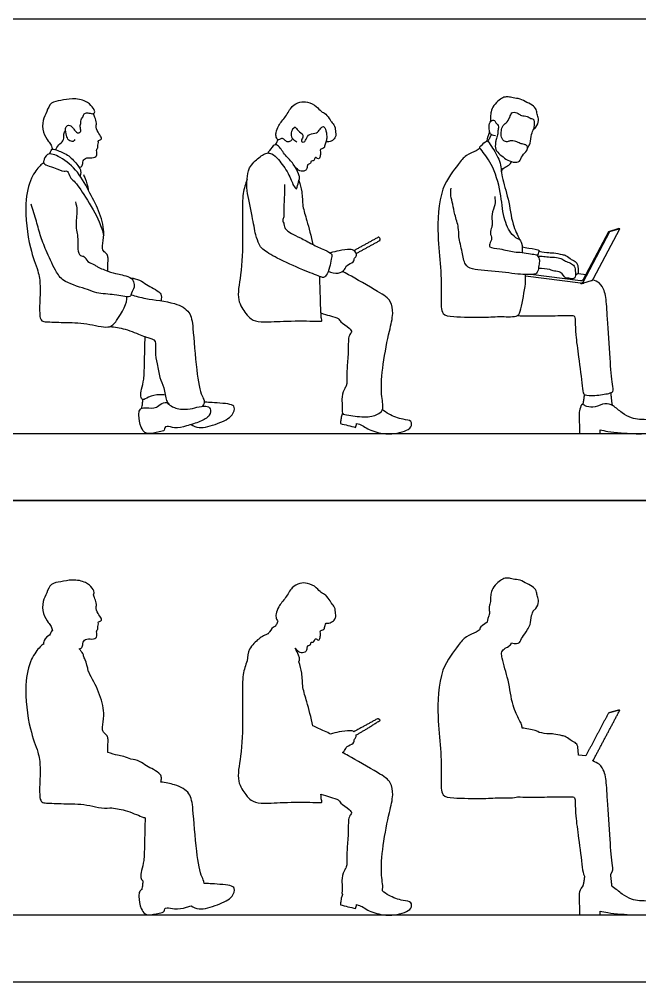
# Model space of a CAD drawing. Header units: millimetres. Extents: x 11.2 to 50.9, y -0.3 to 14.1.
# Drawn here: x 34.445 to 36.803, y 0.177 to 3.835 of the extents above; entities that cross this region are included whole.
import ezdxf

# ---------------------------------------------------------------- set-up
doc = ezdxf.new("R2010")
doc.units = ezdxf.units.MM
for name, color, linetype, true_color in [('AG-DIAGRAM', 7, 'Continuous', 0xfecc66), ('AG-OUTLINE', 7, 'Continuous', 0x8000ff), ('AG-PEOPLE', 7, 'Continuous', 0x66ccff), ('X-VPRT', 6, 'Continuous', 0xff00ff)]:
    doc.layers.add(name, color=color, linetype=linetype, true_color=true_color)

msp = doc.modelspace()

# ---------------------------------------------------------------- linework, layer by layer
at = {"layer": 'AG-DIAGRAM'}
for p, q in [((29.6864, 2.2599), (38.5256, 2.2599)), ((29.6864, 0.4311), (38.5256, 0.4311))]:
    msp.add_line(p, q, dxfattribs=at)
at = {"layer": 'AG-OUTLINE'}
msp.add_lwpolyline([(36.5982, 1.0352), (36.5708, 1.0386)], dxfattribs=at)
for points, degree, knots in [([(34.7268, 1.6475), (34.7323, 1.6592), (34.7215, 1.6747), (34.6989, 1.6979), (34.646, 1.7068), (34.604, 1.6966), (34.5633, 1.6921), (34.5496, 1.6538), (34.5325, 1.6227), (34.5329, 1.5757), (34.5543, 1.5422), (34.5669, 1.5292), (34.5687, 1.5155), (34.5719, 1.5122)], 3, [3.824865, 3.824865, 3.824865, 3.824865, 4.096268, 4.435605, 4.858958, 5.256609, 5.614997, 5.9719, 6.328026, 6.726914, 7.094932, 7.347563, 7.587496, 7.587496, 7.587496, 7.587496]), ([(35.6109, 1.5403), (35.6176, 1.5395), (35.6317, 1.5409), (35.6457, 1.5542), (35.6492, 1.5661), (35.6469, 1.5769), (35.6462, 1.6005), (35.6313, 1.6153), (35.6266, 1.6239), (35.611, 1.6485), (35.5909, 1.6539), (35.5756, 1.6767), (35.5415, 1.6936), (35.5112, 1.6929), (35.4789, 1.6768), (35.4592, 1.6354), (35.4295, 1.6047), (35.4204, 1.5754), (35.4201, 1.5593), (35.4257, 1.5493), (35.4282, 1.5477)], 3, [-5.861198, -5.861198, -5.861198, -5.861198, -5.60695, -5.365167, -5.174958, -4.989339, -4.717207, -4.46789, -4.28604, -3.99156, -3.738524, -3.450375, -3.10772, -2.801226, -2.474873, -2.095001, -1.723335, -1.418438, -1.182958, -1.017423, -1.017423, -1.017423, -1.017423]), ([(36.4007, 1.5909), (36.4022, 1.5872), (36.4106, 1.5976), (36.4229, 1.6213), (36.4134, 1.6412), (36.4121, 1.6584), (36.4013, 1.6779), (36.3738, 1.6892), (36.3497, 1.7047), (36.3223, 1.7061), (36.304, 1.7123), (36.2866, 1.7104), (36.2685, 1.699), (36.2476, 1.6791), (36.2374, 1.6548), (36.2366, 1.6377), (36.2356, 1.6231), (36.2354, 1.6166)], 3, [9.301164, 9.301164, 9.301164, 9.301164, 9.481754, 9.785585, 10.045164, 10.281916, 10.54206, 10.85244, 11.161691, 11.458324, 11.708897, 11.940868, 12.203797, 12.513687, 12.80283, 13.056461, 13.260319, 13.260319, 13.260319, 13.260319]), ([(34.6732, 1.4428), (34.6775, 1.444), (34.688, 1.4477), (34.6853, 1.4688), (34.7007, 1.4827), (34.728, 1.4765), (34.744, 1.4895), (34.7359, 1.5117), (34.7456, 1.5164), (34.7428, 1.5281), (34.7472, 1.5369), (34.7435, 1.5466), (34.7563, 1.5468), (34.7588, 1.556), (34.747, 1.571), (34.7349, 1.595), (34.7404, 1.6108), (34.7328, 1.6331), (34.7291, 1.6427), (34.7268, 1.6475)], 3, [0, 0, 0, 0, 0.205857, 0.449152, 0.686568, 0.979095, 1.209654, 1.462579, 1.621183, 1.804175, 1.984494, 2.138768, 2.313039, 2.46171, 2.707843, 2.99926, 3.22585, 3.494405, 3.721697, 3.721697, 3.721697, 3.721697]), ([(36.2354, 1.6166), (36.232, 1.6117), (36.2302, 1.5986), (36.2316, 1.5854), (36.2328, 1.5805)], 3, [-0.9000786, -0.9000786, -0.9000786, -0.9000786, -0.6660516, -0.4983183, -0.4983183, -0.4983183, -0.4983183]), ([(36.2328, 1.5805), (36.232, 1.575), (36.2298, 1.5643), (36.2257, 1.5565), (36.2236, 1.5435)], 3, [-0.6053987, -0.6053987, -0.6053987, -0.6053987, -0.2790268, 0, 0, 0, 0]), ([(36.377, 1.5156), (36.3809, 1.5215), (36.3889, 1.5334), (36.3898, 1.5693), (36.3977, 1.5822), (36.4007, 1.5909)], 3, [0, 0, 0, 0, 0.2610993, 0.5938688, 0.8632882, 0.8632882, 0.8632882, 0.8632882]), ([(35.4282, 1.5477), (35.4273, 1.5454), (35.4243, 1.538), (35.4214, 1.5327), (35.419, 1.5287)], 3, [-0.3039017, -0.3039017, -0.3039017, -0.3039017, -0.2104139, 0, 0, 0, 0]), ([(35.4937, 1.4443), (35.4989, 1.4391), (35.5107, 1.425), (35.5321, 1.4293), (35.5393, 1.4376), (35.5398, 1.4466), (35.5402, 1.453), (35.5451, 1.4558), (35.552, 1.4563), (35.5523, 1.462), (35.5552, 1.4688), (35.5633, 1.4658), (35.5667, 1.4733), (35.5705, 1.483), (35.576, 1.4781), (35.5819, 1.4745), (35.5883, 1.4777), (35.5898, 1.4929), (35.5901, 1.5015), (35.5881, 1.5117), (35.595, 1.5133), (35.6043, 1.5157), (35.6054, 1.5241), (35.6088, 1.5336), (35.6109, 1.5403)], 3, [-6.791134, -6.791134, -6.791134, -6.791134, -6.560241, -6.314401, -6.131199, -5.963755, -5.825206, -5.696931, -5.558266, -5.430751, -5.289264, -5.146816, -4.990538, -4.825311, -4.694836, -4.546883, -4.413767, -4.198273, -4.019022, -3.854134, -3.717055, -3.548631, -3.392369, -3.166959, -3.166959, -3.166959, -3.166959]), ([(36.2236, 1.5435), (36.2107, 1.535), (36.1951, 1.5232), (36.1949, 1.5176), (36.1962, 1.5154)], 3, [-3.0756069, -3.0756069, -3.0756069, -3.0756069, -2.6587784, -2.5209268, -2.5209268, -2.5209268, -2.5209268]), ([(34.5719, 1.5122), (34.5695, 1.5116), (34.5668, 1.5074), (34.563, 1.5008), (34.5602, 1.4938)], 3, [-0.3606897, -0.3606897, -0.3606897, -0.3606897, -0.2070631, -0.0356614, -0.0356614, -0.0356614, -0.0356614]), ([(35.419, 1.5287), (35.4077, 1.5247), (35.3983, 1.5077), (35.3906, 1.5004), (35.3915, 1.4987)], 3, [-0.5425093, -0.5425093, -0.5425093, -0.5425093, -0.2058307, 0, 0, 0, 0]), ([(36.1962, 1.5154), (36.1913, 1.5121), (36.1816, 1.5048), (36.1399, 1.4898), (36.1125, 1.4518), (36.0382, 1.363), (36.0331, 1.1831), (36.0479, 1.0672), (36.0495, 0.9538), (36.0466, 0.8803), (36.0994, 0.8746), (36.2116, 0.8721), (36.2736, 0.8776), (36.3265, 0.8739), (36.3386, 0.8799)], 3, [0, 0, 0, 0, 0.240973, 0.603556, 0.988518, 1.585513, 2.341629, 2.970866, 3.581226, 4.024027, 4.392794, 4.997368, 5.475212, 5.912063, 5.912063, 5.912063, 5.912063]), ([(36.3164, 1.4644), (36.3316, 1.4614), (36.3499, 1.4624), (36.3543, 1.4885), (36.3703, 1.5017), (36.377, 1.5156)], 3, [3.697616, 3.697616, 3.697616, 3.697616, 4.057554, 4.417807, 4.79232, 4.79232, 4.79232, 4.79232]), ([(34.5602, 1.4938), (34.5439, 1.4864), (34.5373, 1.4664), (34.537, 1.464), (34.5378, 1.4613), (34.5381, 1.4605)], 3, [-0.5445256, -0.5445256, -0.5445256, -0.5445256, -0.2115688, -0.0094909, 0.0604764, 0.0604764, 0.0604764, 0.0604764]), ([(35.3915, 1.4987), (35.3853, 1.497), (35.3725, 1.4921), (35.3543, 1.48), (35.3147, 1.4426), (35.3121, 1.4127), (35.3109, 1.3965)], 3, [-9.781769, -9.781769, -9.781769, -9.781769, -9.529417, -9.25824, -8.843189, -8.467824, -8.467824, -8.467824, -8.467824]), ([(36.2776, 1.4259), (36.2798, 1.4316), (36.2858, 1.4435), (36.3067, 1.45), (36.3134, 1.4597), (36.3164, 1.4644)], 3, [0, 0, 0, 0, 0.2440089, 0.5017426, 0.7351311, 0.7351311, 0.7351311, 0.7351311]), ([(34.5381, 1.4605), (34.5332, 1.4573), (34.5202, 1.4477), (34.4853, 1.4001), (34.462, 1.3055), (34.481, 1.1373), (34.518, 1.0514), (34.528, 0.9815), (34.5178, 0.8853), (34.5305, 0.8564), (34.5497, 0.8564), (34.6096, 0.8527), (34.6978, 0.854), (34.7623, 0.8337), (34.7894, 0.8382)], 3, [0.049718, 0.049718, 0.049718, 0.049718, 0.273858, 0.724775, 1.315232, 2.056552, 2.620289, 3.081792, 3.932734, 4.20524, 4.55785, 5.154392, 5.716254, 6.241776, 6.241776, 6.241776, 6.241776]), ([(34.6886, 1.4156), (34.6889, 1.4158), (34.6907, 1.4171), (34.6866, 1.4248), (34.6787, 1.4356), (34.6732, 1.4428)], 3, [-1.9235369, -1.9235369, -1.9235369, -1.9235369, -1.8934924, -1.7310765, -1.4888129, -1.4888129, -1.4888129, -1.4888129]), ([(35.508, 1.3928), (35.5092, 1.3971), (35.5116, 1.4067), (35.5069, 1.4174), (35.4991, 1.435), (35.4937, 1.4443)], 3, [-2.1850217, -2.1850217, -2.1850217, -2.1850217, -2.0359585, -1.8176607, -1.5591957, -1.5591957, -1.5591957, -1.5591957]), ([(34.7073, 1.3573), (34.7049, 1.3719), (34.6961, 1.4004), (34.6911, 1.4106), (34.6886, 1.4156)], 3, [-0.6134111, -0.6134111, -0.6134111, -0.6134111, -0.2341222, 0, 0, 0, 0]), ([(35.3109, 1.3965), (35.3046, 1.3795), (35.2932, 1.3442), (35.2925, 1.2627), (35.2949, 1.1756), (35.2911, 1.0362), (35.2675, 0.9414), (35.3058, 0.8879), (35.325, 0.8636), (35.366, 0.8527), (35.4495, 0.8599), (35.5551, 0.8597), (35.5988, 0.8568), (35.5936, 0.8638), (35.5921, 0.8807), (35.5916, 0.8898)], 3, [0, 0, 0, 0, 0.416569, 0.915814, 1.452633, 2.123198, 2.676161, 3.10578, 3.420787, 3.80179, 4.321553, 4.918803, 5.239313, 5.498464, 5.707069, 5.707069, 5.707069, 5.707069]), ([(35.5614, 1.1498), (35.5538, 1.18), (35.5396, 1.2403), (35.5204, 1.2935), (35.5214, 1.3502), (35.5126, 1.3787), (35.508, 1.3928)], 3, [-1.765852, -1.765852, -1.765852, -1.765852, -1.219362, -0.792368, -0.376235, 0, 0, 0, 0]), ([(36.3566, 1.1413), (36.3561, 1.1461), (36.3537, 1.1591), (36.3445, 1.1731), (36.3163, 1.2301), (36.307, 1.3227), (36.2826, 1.389), (36.2784, 1.4198), (36.2776, 1.4259)], 3, [-6.19383, -6.19383, -6.19383, -6.19383, -6.058328, -5.801243, -5.362544, -4.802431, -4.270505, -4.135819, -4.135819, -4.135819, -4.135819]), ([(34.7815, 1.0486), (34.782, 1.0641), (34.7823, 1.0877), (34.7827, 1.0974), (34.7808, 1.1134), (34.7621, 1.1249), (34.7602, 1.1469), (34.7709, 1.1911), (34.7537, 1.2712), (34.7252, 1.3231), (34.7094, 1.3532), (34.7073, 1.3573)], 3, [-4.720594, -4.720594, -4.720594, -4.720594, -4.389904, -4.189336, -3.962853, -3.694078, -3.429109, -3.029481, -2.488826, -1.930355, -1.843524, -1.843524, -1.843524, -1.843524]), ([(36.7281, 1.2099), (36.7045, 1.2044), (36.6848, 1.1984), (36.6415, 1.1168), (36.5982, 1.0352)], 2, [-0.0129572, -0.0129572, -0.0129572, 0.122269, 0.122269, 0.730508, 0.730508, 0.730508]), ([(36.6249, 1.0162), (36.6263, 1.018), (36.6278, 1.0208), (36.6779, 1.1153), (36.7281, 1.2099)], 2, [0.1646988, 0.1646988, 0.1646988, 0.1796134, 0.1796134, 0.8719152, 0.8719152, 0.8719152]), ([(35.7261, 1.1154), (35.7705, 1.1398), (35.8168, 1.1708), (35.8156, 1.1729), (35.8078, 1.177), (35.7624, 1.152), (35.717, 1.1271)], 2, [-0.8081436, -0.8081436, -0.8081436, -0.4607865, -0.4607865, -0.420923, -0.420923, -0.0903545, -0.0903545, -0.0903545]), ([(35.6276, 1.1176), (35.6221, 1.1219), (35.599, 1.1316), (35.5758, 1.1424), (35.5614, 1.1498)], 3, [-3.5481958, -3.5481958, -3.5481958, -3.5481958, -3.3171179, -2.9391139, -2.9391139, -2.9391139, -2.9391139]), ([(36.4213, 1.1246), (36.4187, 1.1303), (36.3783, 1.1366), (36.3652, 1.1398), (36.3566, 1.1413)], 3, [-0.7478116, -0.7478116, -0.7478116, -0.7478116, -0.3337526, 0, 0, 0, 0]), ([(35.717, 1.1271), (35.7128, 1.1298), (35.6985, 1.1329), (35.6604, 1.1266), (35.6387, 1.1212), (35.6276, 1.1176)], 3, [1.8879269, 1.8879269, 1.8879269, 1.8879269, 2.0876604, 2.4457403, 2.7795153, 2.7795153, 2.7795153, 2.7795153]), ([(35.6732, 1.0478), (35.6765, 1.05), (35.6845, 1.0576), (35.6874, 1.0734), (35.7187, 1.0808), (35.7172, 1.0993), (35.7258, 1.1047), (35.7261, 1.1154)], 3, [0.522139, 0.522139, 0.522139, 0.522139, 0.658321, 0.922177, 1.241657, 1.48001, 1.698982, 1.698982, 1.698982, 1.698982]), ([(36.5708, 1.0386), (36.5708, 1.0423), (36.5685, 1.0566), (36.5695, 1.0761), (36.5541, 1.089), (36.5428, 1.0922), (36.5233, 1.109), (36.509, 1.1115), (36.4752, 1.1196), (36.4585, 1.1179), (36.4333, 1.1218), (36.4213, 1.1246)], 3, [-2.289852, -2.289852, -2.289852, -2.289852, -2.129223, -1.855526, -1.619145, -1.41935, -1.141647, -0.915348, -0.58994, -0.345901, 0, 0, 0, 0]), ([(34.8685, 1.0228), (34.8615, 1.0272), (34.8404, 1.0336), (34.8183, 1.0376), (34.7959, 1.0435), (34.7815, 1.0486)], 3, [-4.2564108, -4.2564108, -4.2564108, -4.2564108, -3.9753145, -3.696398, -3.3423392, -3.3423392, -3.3423392, -3.3423392]), ([(35.8251, 0.5225), (35.8289, 0.5395), (35.8172, 0.5849), (35.8264, 0.6996), (35.8506, 0.8172), (35.8683, 0.8853), (35.858, 0.9413), (35.8135, 0.9681), (35.7054, 1.031), (35.6802, 1.0442), (35.6732, 1.0478)], 3, [5.708882, 5.708882, 5.708882, 5.708882, 6.126243, 6.718724, 7.375104, 7.851833, 8.249414, 8.768146, 9.429203, 9.673238, 9.673238, 9.673238, 9.673238]), ([(34.9827, 0.9361), (34.9847, 0.9411), (34.986, 0.9523), (34.9824, 0.9666), (34.9548, 0.9846), (34.9279, 0.9964), (34.9037, 1.0166), (34.8802, 1.0218), (34.8685, 1.0228)], 3, [-1.722049, -1.722049, -1.722049, -1.722049, -1.493903, -1.28454, -0.966503, -0.651926, -0.33722, 0, 0, 0, 0]), ([(36.693, 0.5862), (36.7035, 0.5971), (36.6979, 0.6241), (36.69, 0.7219), (36.6808, 0.8621), (36.6762, 0.9468), (36.6683, 0.9753), (36.6575, 1.0008), (36.6349, 1.0123), (36.6249, 1.0162)], 3, [4.849002, 4.849002, 4.849002, 4.849002, 5.159269, 5.756558, 6.48845, 7.028825, 7.34239, 7.691043, 7.878571, 7.878571, 7.878571, 7.878571]), ([(35.1484, 0.5507), (35.1465, 0.563), (35.1351, 0.5755), (35.1159, 0.675), (35.1066, 0.8297), (35.0971, 0.896), (35.0482, 0.9245), (35.0007, 0.9333), (34.9827, 0.9361)], 3, [-3.514029, -3.514029, -3.514029, -3.514029, -3.257028, -2.675258, -1.96878, -1.512281, -1.040797, -0.749441, -0.749441, -0.749441, -0.749441]), ([(35.5916, 0.8898), (35.6028, 0.8858), (35.6356, 0.876), (35.6592, 0.8712), (35.6649, 0.8541), (35.6992, 0.8345), (35.7122, 0.817), (35.6934, 0.8042), (35.6979, 0.7472), (35.6906, 0.6883), (35.6905, 0.6529), (35.6909, 0.6116), (35.6788, 0.6016), (35.668, 0.5575), (35.6756, 0.5365), (35.6698, 0.5149), (35.6731, 0.5091)], 3, [0.23531, 0.23531, 0.23531, 0.23531, 0.401362, 0.703821, 0.928972, 1.284997, 1.518924, 1.74446, 2.1665, 2.604874, 2.899693, 3.25224, 3.474996, 3.744414, 4.023641, 4.316082, 4.316082, 4.316082, 4.316082]), ([(36.3386, 0.8799), (36.3526, 0.879), (36.3818, 0.8775), (36.4507, 0.8796), (36.5236, 0.8793), (36.5541, 0.8814), (36.5581, 0.8712), (36.5581, 0.8543), (36.5596, 0.8018), (36.5712, 0.7232), (36.5848, 0.6179), (36.588, 0.5868), (36.5933, 0.5789)], 3, [0, 0, 0, 0, 0.378821, 0.867702, 1.377693, 1.673738, 1.835767, 2.066418, 2.477363, 3.016986, 3.62729, 3.953149, 3.953149, 3.953149, 3.953149]), ([(34.7894, 0.8382), (34.8086, 0.8366), (34.8485, 0.8307), (34.9035, 0.8067), (34.9195, 0.8009), (34.9233, 0.7996)], 3, [0.058399, 0.058399, 0.058399, 0.058399, 0.465804, 0.934367, 1.082708, 1.082708, 1.082708, 1.082708]), ([(34.9233, 0.7996), (34.9228, 0.7704), (34.9202, 0.6948), (34.9205, 0.6391), (34.91, 0.6007), (34.904, 0.5749), (34.9108, 0.5621), (34.9147, 0.5608)], 3, [-2.736727, -2.736727, -2.736727, -2.736727, -2.204413, -1.779388, -1.424516, -1.131447, -0.920065, -0.920065, -0.920065, -0.920065]), ([(34.9147, 0.5608), (34.9144, 0.5555), (34.9133, 0.5428), (34.9118, 0.5334), (34.9107, 0.5273)], 3, [-0.4151991, -0.4151991, -0.4151991, -0.4151991, -0.2450273, 0, 0, 0, 0]), ([(35.0979, 0.4654), (35.1074, 0.4601), (35.1288, 0.4476), (35.1994, 0.4677), (35.2573, 0.4953), (35.2663, 0.5333), (35.2455, 0.5457), (35.1691, 0.5496), (35.1558, 0.5504), (35.1484, 0.5507)], 3, [0, 0, 0, 0, 0.324462, 0.805824, 1.263097, 1.571519, 1.825809, 2.318835, 2.587237, 2.587237, 2.587237, 2.587237]), ([(34.9107, 0.5273), (34.9072, 0.5257), (34.9005, 0.5193), (34.8985, 0.5005), (34.9052, 0.4544), (34.9216, 0.4351), (34.9369, 0.4283), (34.9748, 0.4383), (34.9988, 0.4416), (34.9962, 0.4548), (35.008, 0.461), (35.0369, 0.4496), (35.0705, 0.4572), (35.0923, 0.4636), (35.0979, 0.4654)], 3, [0.081609, 0.081609, 0.081609, 0.081609, 0.233261, 0.484552, 0.87328, 1.15084, 1.371029, 1.730952, 1.992053, 2.164253, 2.341807, 2.647342, 3.034264, 3.170475, 3.170475, 3.170475, 3.170475]), ([(35.6731, 0.5091), (35.6687, 0.4963), (35.6675, 0.485), (35.6661, 0.4746), (35.6654, 0.4695), (35.6847, 0.4646), (35.704, 0.4598), (35.7233, 0.455), (35.7246, 0.46), (35.7259, 0.465), (35.7272, 0.47), (35.7344, 0.468), (35.7498, 0.4635), (35.7685, 0.4463), (35.8272, 0.4287), (35.8703, 0.4305), (35.9086, 0.4385), (35.937, 0.4536), (35.9374, 0.483), (35.9017, 0.4834), (35.8494, 0.5033), (35.833, 0.5159), (35.8251, 0.5225)], 3, [0, 0, 0, 0, 0.237325, 0.464388, 0.464388, 0.464388, 0.908186, 0.908186, 0.908186, 1.134372, 1.134372, 1.134372, 1.406149, 1.69463, 2.136166, 2.518568, 2.880296, 3.177999, 3.429617, 3.748461, 4.181008, 4.499214, 4.499214, 4.499214, 4.499214]), ([(36.5874, 0.5417), (36.5768, 0.5288), (36.5718, 0.5094), (36.5737, 0.4819), (36.574, 0.4514), (36.574, 0.4378), (36.574, 0.4311), (36.6002, 0.4311), (36.6264, 0.4311), (36.6525, 0.4311), (36.6525, 0.4359), (36.6525, 0.4408), (36.6525, 0.4457), (36.6625, 0.4434), (36.6841, 0.4389), (36.7333, 0.4335), (36.8168, 0.4288), (36.852, 0.4347), (36.8518, 0.4605), (36.8403, 0.4871), (36.8008, 0.4836), (36.772, 0.4894), (36.7347, 0.5089), (36.7132, 0.5298), (36.6985, 0.5387)], 3, [-0.046024, -0.046024, -0.046024, -0.046024, 0.202859, 0.523918, 0.840129, 1.099872, 1.099872, 1.099872, 1.61177, 1.61177, 1.61177, 1.832764, 1.832764, 1.832764, 2.152978, 2.565193, 3.102709, 3.416076, 3.678077, 3.967209, 4.310042, 4.628159, 4.998999, 5.378397, 5.378397, 5.378397, 5.378397])]:
    msp.add_open_spline(points, degree=degree, knots=knots, dxfattribs=at)
for points in [[(36.6985, 0.5387), (36.6965, 0.5491), (36.693, 0.5862)], [(36.5933, 0.5789), (36.592, 0.56), (36.5874, 0.5417)]]:
    msp.add_open_spline(points, degree=2, dxfattribs=at)
at = {"layer": 'AG-PEOPLE'}
for p, q in [((36.7241, 3.0392), (36.6848, 3.0272)), ((36.7281, 3.0387), (36.6888, 3.0267)), ((36.5982, 2.864), (36.5708, 2.8674))]:
    msp.add_line(p, q, dxfattribs=at)
for points in [[(36.6278, 2.8496), (36.7281, 3.0387)], [(36.7281, 3.0387), (36.7241, 3.0392)], [(36.6888, 3.0267), (36.5868, 2.8345)], [(36.6848, 3.0272), (36.5887, 2.846)], [(36.6848, 3.0272), (36.6888, 3.0267)], [(36.5784, 2.8312), (36.3691, 2.8586)], [(36.5783, 2.8404), (36.3893, 2.8651)], [(36.5914, 2.8325), (36.6202, 2.8413)]]:
    msp.add_lwpolyline(points, dxfattribs=at)
for centre, start, end in [((35.8102, 3.0015), 28.7933, 118.7933), ((35.8125, 2.9972), 298.7933, 28.7933)]:
    msp.add_arc(centre, 0.00483, start, end, dxfattribs=at)
for points, knots in [([(34.6562, 3.378), (34.6549, 3.3749), (34.6512, 3.3665), (34.6303, 3.3746), (34.6241, 3.3928), (34.6186, 3.4186), (34.6267, 3.4324), (34.6383, 3.4317), (34.6496, 3.4226), (34.6562, 3.4109), (34.6682, 3.4002), (34.6755, 3.4051), (34.6818, 3.4096), (34.674, 3.4268), (34.6806, 3.4416), (34.6779, 3.4535), (34.6898, 3.4659), (34.6915, 3.4794), (34.7101, 3.4793), (34.7255, 3.4732), (34.7355, 3.4834), (34.7215, 3.5035), (34.6989, 3.5267), (34.646, 3.5356), (34.604, 3.5254), (34.5633, 3.5209), (34.5496, 3.4826), (34.5325, 3.4515), (34.5329, 3.4045), (34.5543, 3.371), (34.5669, 3.358), (34.5687, 3.3443), (34.5719, 3.341)], [0, 0, 0, 0, 0.179668, 0.417214, 0.66923, 0.960191, 1.167497, 1.344209, 1.555421, 1.771507, 1.984127, 2.138261, 2.279995, 2.511377, 2.737685, 2.926926, 3.155014, 3.347144, 3.574071, 3.80336, 3.97659, 4.237048, 4.562703, 4.968985, 5.3506, 5.694536, 6.037047, 6.378813, 6.761617, 7.114794, 7.357238, 7.587496, 7.587496, 7.587496, 7.587496]), ([(35.4825, 3.3786), (35.4803, 3.3748), (35.4735, 3.3683), (35.4597, 3.3683), (35.4524, 3.3802), (35.4384, 3.3828), (35.4296, 3.3717), (35.4201, 3.3873), (35.4204, 3.4042), (35.4295, 3.4335), (35.4592, 3.4642), (35.4789, 3.5056), (35.5112, 3.5217), (35.5415, 3.5224), (35.5756, 3.5055), (35.5909, 3.4827), (35.611, 3.4773), (35.6266, 3.4527), (35.6313, 3.4441), (35.6462, 3.4293), (35.6469, 3.4057), (35.6492, 3.3949), (35.6457, 3.383), (35.6317, 3.3697), (35.6176, 3.3683), (35.6109, 3.3691)], [0, 0, 0, 0, 0.20502, 0.398289, 0.601781, 0.800561, 0.978824, 1.182958, 1.418438, 1.723335, 2.095001, 2.474873, 2.801226, 3.10772, 3.450375, 3.738524, 3.99156, 4.28604, 4.46789, 4.717207, 4.989339, 5.174958, 5.365167, 5.60695, 5.861198, 5.861198, 5.861198, 5.861198]), ([(36.2557, 3.3922), (36.2439, 3.3917), (36.2339, 3.399), (36.2295, 3.4247), (36.2334, 3.45), (36.2529, 3.4529), (36.2561, 3.4408), (36.264, 3.4348), (36.2677, 3.4255), (36.263, 3.4107), (36.2645, 3.3953), (36.2568, 3.3773), (36.2551, 3.3648), (36.2523, 3.3376), (36.2739, 3.3198), (36.2941, 3.302), (36.3213, 3.2896), (36.3499, 3.2912), (36.3543, 3.3173), (36.375, 3.3343), (36.3773, 3.3426), (36.377, 3.355), (36.3645, 3.3595), (36.3479, 3.3621), (36.3334, 3.371), (36.3109, 3.3747), (36.3006, 3.3678), (36.2842, 3.3708), (36.2754, 3.3927), (36.2771, 3.4098), (36.2819, 3.4329), (36.3019, 3.4437), (36.3112, 3.4663), (36.3185, 3.4856), (36.3434, 3.4772), (36.3518, 3.4665), (36.3773, 3.4687), (36.3874, 3.4555), (36.4079, 3.458), (36.3963, 3.4088), (36.4106, 3.4264), (36.4229, 3.4501), (36.4134, 3.47), (36.4121, 3.4872), (36.4013, 3.5067), (36.3738, 3.518), (36.3497, 3.5335), (36.3223, 3.5349), (36.304, 3.5411), (36.2866, 3.5392), (36.2685, 3.5278), (36.2476, 3.5079), (36.2374, 3.4836), (36.2366, 3.4665), (36.2356, 3.4519), (36.2354, 3.4454)], [0, 0, 0, 0, 0.214872, 0.510317, 0.789127, 1.003043, 1.189005, 1.367697, 1.541065, 1.763131, 1.992451, 2.240037, 2.449652, 2.735216, 3.03032, 3.331962, 3.647179, 3.926514, 4.206095, 4.496742, 4.663286, 4.848743, 5.046749, 5.282082, 5.523629, 5.790012, 5.986631, 6.201378, 6.467707, 6.711137, 6.979852, 7.245777, 7.530684, 7.766938, 8.031926, 8.245764, 8.519415, 8.745046, 8.956498, 9.292558, 9.473542, 9.778033, 10.038176, 10.275442, 10.536152, 10.847207, 11.157129, 11.454407, 11.705525, 11.938, 12.201501, 12.512065, 12.801836, 13.056017, 13.260319, 13.260319, 13.260319, 13.260319]), ([(34.6732, 3.2716), (34.6775, 3.2728), (34.688, 3.2765), (34.6853, 3.2976), (34.7007, 3.3115), (34.728, 3.3053), (34.744, 3.3183), (34.7359, 3.3405), (34.7456, 3.3452), (34.7428, 3.3569), (34.7472, 3.3657), (34.7435, 3.3754), (34.7563, 3.3756), (34.7588, 3.3848), (34.747, 3.3998), (34.7349, 3.4238), (34.7404, 3.4396), (34.7328, 3.4619), (34.7291, 3.4715), (34.7268, 3.4763)], [0, 0, 0, 0, 0.205857, 0.449152, 0.686568, 0.979095, 1.209654, 1.462579, 1.621183, 1.804175, 1.984494, 2.138768, 2.313039, 2.46171, 2.707843, 2.99926, 3.22585, 3.494405, 3.721697, 3.721697, 3.721697, 3.721697]), ([(34.581, 3.3397), (34.5862, 3.3426), (34.5938, 3.3592), (34.6144, 3.3701), (34.615, 3.3937), (34.6146, 3.4027), (34.6211, 3.411)], [7.756579, 7.756579, 7.756579, 7.756579, 8.055402, 8.356832, 8.651703, 8.874813, 8.874813, 8.874813, 8.874813]), ([(35.4938, 3.4242), (35.489, 3.4217), (35.4794, 3.4145), (35.4767, 3.3927), (35.4813, 3.3799), (35.5002, 3.3685)], [0, 0, 0, 0, 0.334832, 0.714796, 1.065279, 1.065279, 1.065279, 1.065279]), ([(35.4938, 3.4242), (35.5016, 3.4161), (35.5048, 3.4096), (35.528, 3.3959), (35.5194, 3.3801), (35.5151, 3.3682), (35.53, 3.3665), (35.5345, 3.38), (35.5476, 3.4017), (35.5765, 3.3989), (35.5869, 3.4168), (35.602, 3.4329), (35.6125, 3.4095), (35.6149, 3.3832), (35.6109, 3.368), (35.6054, 3.3529), (35.6043, 3.3445), (35.595, 3.3421), (35.5881, 3.3405), (35.5901, 3.3303), (35.5898, 3.3217), (35.5883, 3.3065), (35.5819, 3.3033), (35.576, 3.3069), (35.5705, 3.3118), (35.5667, 3.3021), (35.5633, 3.2946), (35.5552, 3.2976), (35.5523, 3.2908), (35.552, 3.2851), (35.5451, 3.2846), (35.5402, 3.2818), (35.5398, 3.2754), (35.5393, 3.2664), (35.5321, 3.2581), (35.5107, 3.2538), (35.4989, 3.2679), (35.4937, 3.2731)], [0, 0, 0, 0, 0.185001, 0.462716, 0.68925, 0.869764, 1.048674, 1.257142, 1.536687, 1.825802, 2.086019, 2.315446, 2.566369, 2.871723, 3.102638, 3.332049, 3.491084, 3.662497, 3.80201, 3.969823, 4.152256, 4.371574, 4.507053, 4.657632, 4.790423, 4.958582, 5.117633, 5.262609, 5.406607, 5.536386, 5.677511, 5.808063, 5.949071, 6.119487, 6.30594, 6.556143, 6.791134, 6.791134, 6.791134, 6.791134]), ([(36.2236, 3.3723), (36.2257, 3.3853), (36.2298, 3.3931), (36.232, 3.4038), (36.2328, 3.4093)], [0, 0, 0, 0, 0.2790268, 0.6053987, 0.6053987, 0.6053987, 0.6053987]), ([(36.377, 3.3444), (36.3809, 3.3503), (36.3889, 3.3622), (36.3898, 3.3981), (36.3977, 3.411), (36.4007, 3.4197)], [0, 0, 0, 0, 0.2610993, 0.5938688, 0.8632882, 0.8632882, 0.8632882, 0.8632882]), ([(35.419, 3.3575), (35.4214, 3.3615), (35.4243, 3.3668), (35.4273, 3.3742), (35.4282, 3.3765)], [0, 0, 0, 0, 0.2104139, 0.3039017, 0.3039017, 0.3039017, 0.3039017]), ([(36.3486, 2.9959), (36.3377, 3.0012), (36.314, 3.0135), (36.2815, 3.0844), (36.2784, 3.176), (36.2439, 3.2858), (36.2119, 3.3249), (36.1951, 3.3452), (36.1933, 3.3507), (36.2168, 3.3684), (36.2248, 3.3758), (36.2422, 3.348), (36.2765, 3.2952), (36.2765, 3.2343), (36.307, 3.1515), (36.3163, 3.0589), (36.3445, 3.0019), (36.356, 2.9846), (36.358, 2.9601), (36.3559, 2.9488)], [0, 0, 0, 0, 0.342703, 0.824753, 1.381738, 1.984063, 2.473779, 2.473779, 2.620951, 2.923398, 3.083153, 3.375507, 3.83035, 4.270505, 4.802431, 5.362544, 5.801243, 6.058328, 6.391777, 6.391777, 6.391777, 6.391777]), ([(36.2261, 3.3709), (36.2285, 3.3749), (36.2331, 3.3829), (36.2374, 3.3916), (36.2395, 3.3959)], [0, 0, 0, 0, 0.2123662, 0.4288345, 0.4288345, 0.4288345, 0.4288345]), ([(34.5602, 3.3226), (34.563, 3.3296), (34.5668, 3.3362), (34.5716, 3.3437), (34.5943, 3.3345), (34.6357, 3.3182), (34.6667, 3.2806), (34.6823, 3.2597), (34.6766, 3.2387)], [0.035661, 0.035661, 0.035661, 0.035661, 0.254384, 0.450424, 0.780544, 1.272003, 1.784176, 2.19915, 2.19915, 2.19915, 2.19915]), ([(35.3915, 3.3275), (35.3906, 3.3292), (35.3983, 3.3365), (35.4123, 3.3618), (35.4339, 3.3532), (35.4553, 3.3149), (35.4884, 3.2878), (35.5061, 3.248), (35.5126, 3.2332), (35.5039, 3.2112), (35.5001, 3.1833), (35.4843, 3.2056), (35.4696, 3.2502), (35.432, 3.3009), (35.4084, 3.3244), (35.3925, 3.3255), (35.3915, 3.3275)], [0, 0, 0, 0, 0.17919, 0.472293, 0.703491, 1.073304, 1.454048, 1.817661, 2.035958, 2.31588, 2.566838, 2.790615, 3.192369, 3.645926, 3.972756, 4.18212, 4.18212, 4.18212, 4.18212]), ([(36.1962, 3.3442), (36.1913, 3.3409), (36.1816, 3.3336), (36.1399, 3.3186), (36.1125, 3.2806), (36.0382, 3.1918), (36.0331, 3.0119), (36.0479, 2.896), (36.0495, 2.7826), (36.0466, 2.7091), (36.0994, 2.7034), (36.2116, 2.7009), (36.2736, 2.7064), (36.3441, 2.7014), (36.3516, 2.7348), (36.3717, 2.8305), (36.3693, 2.8527), (36.3688, 2.8646)], [0, 0, 0, 0, 0.24086, 0.603271, 0.988051, 1.584764, 2.340522, 2.969463, 3.579534, 4.022126, 4.390719, 4.995007, 5.472625, 5.90927, 6.213553, 6.771598, 7.111917, 7.111917, 7.111917, 7.111917]), ([(34.7815, 2.8774), (34.782, 2.8929), (34.7823, 2.9165), (34.7827, 2.9262), (34.7808, 2.9422), (34.7621, 2.9537), (34.7602, 2.9757), (34.7709, 3.0199), (34.7537, 3.1), (34.7134, 3.1735), (34.6711, 3.2564), (34.6078, 3.3103), (34.5493, 3.3319), (34.5373, 3.2952), (34.5369, 3.2919), (34.5411, 3.2809), (34.5894, 3.2681), (34.6071, 3.2549), (34.6312, 3.2603), (34.6371, 3.231), (34.6566, 3.2201), (34.6987, 3.1575), (34.7515, 3.0669), (34.7614, 3.0304), (34.7661, 3.0125)], [-4.720594, -4.720594, -4.720594, -4.720594, -4.402096, -4.208922, -3.99079, -3.731924, -3.476724, -3.09183, -2.571108, -2.033227, -1.475003, -0.932965, -0.539465, -0.245616, -0.067273, 0.173404, 0.439544, 0.953881, 1.139225, 1.395424, 1.661964, 2.16156, 2.763517, 3.196348, 3.196348, 3.196348, 3.196348]), ([(35.4527, 3.2061), (35.4528, 3.1893), (35.4531, 3.157), (35.4496, 3.1072), (35.4523, 3.0848), (35.4432, 3.0701), (35.453, 3.0572), (35.451, 3.045), (35.4606, 3.0336), (35.4798, 3.0189), (35.5146, 3.0043), (35.5585, 2.9793), (35.6016, 2.9591), (35.6383, 2.944), (35.6292, 2.9218), (35.6268, 2.8921), (35.6131, 2.8615), (35.6012, 2.8511), (35.5839, 2.8585), (35.5184, 2.8835), (35.4285, 2.9243), (35.3698, 2.958), (35.3556, 2.9797), (35.3414, 3.0183), (35.3317, 3.0864), (35.3082, 3.1819), (35.3109, 3.2269), (35.3147, 3.2714), (35.3543, 3.3088), (35.3725, 3.3209), (35.3853, 3.3258), (35.3915, 3.3275)], [0, 0, 0, 0, 0.40191, 0.799345, 1.063495, 1.279197, 1.491349, 1.681313, 1.888153, 2.162821, 2.510202, 2.91392, 3.317118, 3.64066, 3.881661, 4.198009, 4.524228, 4.72705, 4.946831, 5.41535, 5.998821, 6.45222, 6.726888, 7.074389, 7.554005, 8.114444, 8.492831, 8.861051, 9.268204, 9.53422, 9.781769, 9.781769, 9.781769, 9.781769]), ([(36.2776, 3.2547), (36.2798, 3.2604), (36.2858, 3.2723), (36.3067, 3.2788), (36.3134, 3.2885), (36.3164, 3.2932)], [0, 0, 0, 0, 0.2440089, 0.5017426, 0.7351311, 0.7351311, 0.7351311, 0.7351311]), ([(34.5381, 3.2893), (34.5332, 3.2861), (34.5202, 3.2765), (34.4853, 3.2289), (34.462, 3.1343), (34.481, 2.9661), (34.518, 2.8802), (34.528, 2.8103), (34.5178, 2.7141), (34.5305, 2.6852), (34.5497, 2.6852), (34.6096, 2.6815), (34.6978, 2.6828), (34.7868, 2.6547), (34.8259, 2.7005), (34.8577, 2.7598), (34.854, 2.7799)], [0.049718, 0.049718, 0.049718, 0.049718, 0.277746, 0.736486, 1.337186, 2.091366, 2.664884, 3.134392, 4.000097, 4.277331, 4.636057, 5.242948, 5.814557, 6.349196, 6.770841, 7.745961, 7.745961, 7.745961, 7.745961]), ([(34.6886, 3.2444), (34.6911, 3.2394), (34.6961, 3.2292), (34.7049, 3.2007), (34.7073, 3.1861)], [0, 0, 0, 0, 0.2341222, 0.6134111, 0.6134111, 0.6134111, 0.6134111]), ([(35.3109, 3.2253), (35.3046, 3.2083), (35.2932, 3.173), (35.2925, 3.0915), (35.2949, 3.0044), (35.2911, 2.865), (35.2675, 2.7702), (35.3058, 2.7167), (35.325, 2.6924), (35.366, 2.6815), (35.4495, 2.6887), (35.5551, 2.6885), (35.5988, 2.6856), (35.5919, 2.6948), (35.5904, 2.7598), (35.5878, 2.8235), (35.5874, 2.8568)], [0, 0, 0, 0, 0.416569, 0.915814, 1.452633, 2.123198, 2.676161, 3.10578, 3.420787, 3.80179, 4.321553, 4.918803, 5.239313, 5.498464, 5.956857, 6.522004, 6.522004, 6.522004, 6.522004]), ([(35.508, 3.2216), (35.5126, 3.2075), (35.5214, 3.179), (35.5204, 3.1223), (35.5396, 3.0691), (35.5538, 3.0088), (35.5614, 2.9786)], [0, 0, 0, 0, 0.376235, 0.792368, 1.219362, 1.765852, 1.765852, 1.765852, 1.765852]), ([(36.2522, 3.1608), (36.2537, 3.1506), (36.2559, 3.1291), (36.2379, 3.0956), (36.2442, 3.0607), (36.2414, 3.0452), (36.232, 3.0216), (36.2447, 3.0016), (36.2323, 2.982), (36.2301, 2.9652), (36.2753, 2.9634), (36.3252, 2.9486), (36.3552, 2.9505), (36.3877, 2.9418), (36.412, 2.9426), (36.4242, 2.9232), (36.4204, 2.9044), (36.4183, 2.8809), (36.4097, 2.865), (36.3892, 2.8655), (36.3556, 2.8629), (36.2682, 2.877), (36.1691, 2.8806), (36.1364, 2.9012), (36.1296, 2.9503), (36.1137, 3.0083), (36.1167, 3.0432), (36.0996, 3.0925), (36.0933, 3.1308), (36.0843, 3.1636), (36.0854, 3.1835), (36.0865, 3.1932)], [0, 0, 0, 0, 0.316295, 0.663459, 0.992599, 1.220453, 1.494427, 1.756321, 2.020802, 2.210118, 2.566105, 2.987806, 3.299287, 3.625887, 3.897549, 4.145246, 4.393345, 4.671287, 4.895793, 5.133681, 5.457148, 6.001531, 6.57094, 6.894388, 7.28464, 7.726154, 8.063947, 8.467892, 8.827909, 9.154612, 9.4621, 9.4621, 9.4621, 9.4621]), ([(34.6583, 3.141), (34.661, 3.13), (34.667, 3.1082), (34.658, 3.05), (34.6659, 3.0209), (34.6677, 3.0004), (34.666, 2.9616), (34.6742, 2.9334), (34.695, 2.936), (34.7026, 2.9103), (34.7298, 2.9042), (34.7385, 2.8948), (34.7822, 2.8759), (34.8183, 2.8664), (34.8412, 2.8623), (34.8731, 2.8524), (34.8799, 2.8365), (34.8842, 2.8155), (34.8703, 2.7954), (34.8681, 2.7765), (34.8356, 2.7829), (34.8075, 2.7884), (34.7367, 2.7928), (34.7074, 2.8081), (34.6149, 2.8336), (34.5855, 2.8716), (34.5496, 2.9485), (34.5263, 3.0066), (34.5107, 3.0675), (34.497, 3.1101), (34.4902, 3.1315)], [0, 0, 0, 0, 0.332076, 0.764713, 1.072969, 1.327592, 1.687055, 1.973145, 2.194706, 2.467349, 2.751207, 2.955659, 3.342339, 3.696398, 3.975314, 4.291784, 4.519569, 4.774192, 5.052871, 5.269961, 5.56159, 5.888296, 6.351404, 6.700437, 7.237995, 7.636328, 8.152119, 8.609449, 9.055962, 9.523142, 9.523142, 9.523142, 9.523142]), ([(36.3566, 2.9701), (36.3652, 2.9686), (36.3783, 2.9654), (36.4243, 2.9582), (36.421, 2.9531), (36.4185, 2.948), (36.4138, 2.9368)], [0, 0, 0, 0, 0.326785, 0.7322, 0.834696, 1.040296, 1.040296, 1.040296, 1.040296]), ([(35.6196, 2.8773), (35.6307, 2.8711), (35.657, 2.8652), (35.6837, 2.8822), (35.6874, 2.9022), (35.7187, 2.9096), (35.7172, 2.9281), (35.7307, 2.9365), (35.7211, 2.9564), (35.7008, 2.9621), (35.6604, 2.9554), (35.6387, 2.95), (35.6276, 2.9464)], [0, 0, 0, 0, 0.348716, 0.647063, 0.889105, 1.182174, 1.400822, 1.601692, 1.835262, 2.08766, 2.44574, 2.779515, 2.779515, 2.779515, 2.779515]), ([(36.4158, 2.9348), (36.4234, 2.9346), (36.4388, 2.9342), (36.4631, 2.9299), (36.4935, 2.9302), (36.511, 2.922), (36.5245, 2.9128), (36.5458, 2.9074), (36.5585, 2.8928), (36.5588, 2.8673), (36.559, 2.8565), (36.5543, 2.8458), (36.5332, 2.8516), (36.5201, 2.8482), (36.5051, 2.8769), (36.4781, 2.8759), (36.4618, 2.8851), (36.4327, 2.888), (36.4183, 2.8872)], [0, 0, 0, 0, 0.270626, 0.556098, 0.868147, 1.11357, 1.342471, 1.604147, 1.846961, 2.128921, 2.319041, 2.485212, 2.736233, 2.934869, 3.232616, 3.51267, 3.759508, 4.132766, 4.132766, 4.132766, 4.132766]), ([(36.4213, 2.9534), (36.4333, 2.9506), (36.4585, 2.9467), (36.4752, 2.9484), (36.509, 2.9403), (36.5233, 2.9378), (36.5428, 2.921), (36.5541, 2.9178), (36.5695, 2.9049), (36.5683, 2.8829), (36.5718, 2.8656), (36.5588, 2.8617)], [0, 0, 0, 0, 0.385315, 0.65716, 1.019647, 1.271731, 1.581077, 1.803637, 2.066953, 2.371836, 2.644751, 2.644751, 2.644751, 2.644751]), ([(35.5916, 2.7186), (35.6028, 2.7146), (35.6356, 2.7048), (35.6592, 2.7), (35.6649, 2.6829), (35.6992, 2.6633), (35.7122, 2.6458), (35.6934, 2.633), (35.6979, 2.576), (35.6906, 2.5171), (35.6905, 2.4817), (35.6909, 2.4404), (35.6788, 2.4304), (35.668, 2.3863), (35.6756, 2.3653), (35.6669, 2.3326), (35.7012, 2.3312), (35.7634, 2.3181), (35.8121, 2.333), (35.8323, 2.3556), (35.8172, 2.4137), (35.8264, 2.5284), (35.8506, 2.646), (35.8683, 2.7141), (35.858, 2.7701), (35.8135, 2.7969), (35.7054, 2.8598), (35.6802, 2.873), (35.6732, 2.8766)], [0.235073, 0.235073, 0.235073, 0.235073, 0.401353, 0.703796, 0.928935, 1.284941, 1.518855, 1.744379, 2.166396, 2.604747, 2.899549, 3.252078, 3.474822, 3.744225, 4.023438, 4.315863, 4.607365, 5.076146, 5.478976, 5.759859, 6.171853, 6.756716, 7.404655, 7.875254, 8.267723, 8.779785, 9.432341, 9.673238, 9.673238, 9.673238, 9.673238]), ([(34.8685, 2.8516), (34.8802, 2.8506), (34.9037, 2.8454), (34.9279, 2.8252), (34.9548, 2.8134), (34.9824, 2.7954), (34.986, 2.7811), (34.9847, 2.7699), (34.9827, 2.7649)], [0, 0, 0, 0, 0.33722, 0.651926, 0.966503, 1.28454, 1.493903, 1.722049, 1.722049, 1.722049, 1.722049]), ([(36.3386, 2.7087), (36.3526, 2.7078), (36.3818, 2.7063), (36.4507, 2.7084), (36.5236, 2.7081), (36.5541, 2.7102), (36.5581, 2.7), (36.5581, 2.6831), (36.5596, 2.6306), (36.5712, 2.552), (36.5848, 2.4467), (36.5885, 2.4106), (36.5962, 2.4053), (36.6349, 2.4034), (36.6842, 2.4118), (36.7051, 2.4186), (36.6979, 2.4529), (36.69, 2.5507), (36.6808, 2.6909), (36.6762, 2.7756), (36.6683, 2.8041), (36.6575, 2.8296), (36.6349, 2.8411), (36.6249, 2.845)], [0, 0, 0, 0, 0.369591, 0.846561, 1.344126, 1.632957, 1.791039, 2.016069, 2.417001, 2.943477, 3.538911, 3.85683, 4.002644, 4.350906, 4.766647, 4.998013, 5.293019, 5.860931, 6.556824, 7.07062, 7.368762, 7.700267, 7.878571, 7.878571, 7.878571, 7.878571]), ([(34.8696, 2.788), (34.8884, 2.7827), (34.925, 2.7708), (35.0352, 2.7609), (35.0971, 2.7248), (35.1066, 2.6585), (35.1159, 2.5038), (35.1351, 2.4043), (35.15, 2.388), (35.1483, 2.3727), (35.141, 2.364)], [0, 0, 0, 0, 0.442661, 1.048554, 1.512659, 1.962014, 2.657434, 3.2301, 3.483078, 3.734494, 3.734494, 3.734494, 3.734494]), ([(34.7894, 2.667), (34.8086, 2.6654), (34.8485, 2.6595), (34.9107, 2.6324), (34.9318, 2.6256), (34.9683, 2.6164), (34.9589, 2.5664), (34.9707, 2.5249), (34.9763, 2.4718), (34.9964, 2.4371), (35.0019, 2.3856), (35.0101, 2.3767), (35.0133, 2.3722)], [0.058399, 0.058399, 0.058399, 0.058399, 0.465804, 0.934367, 1.216544, 1.525973, 1.813442, 2.191655, 2.603411, 2.972043, 3.369279, 3.60161, 3.60161, 3.60161, 3.60161]), ([(34.9999, 2.4062), (34.9925, 2.4074), (34.9777, 2.409), (34.9359, 2.4025), (34.9148, 2.3835), (34.904, 2.4034), (34.91, 2.4295), (34.9205, 2.4679), (34.9202, 2.5236), (34.9228, 2.5992), (34.9233, 2.6284)], [0, 0, 0, 0, 0.269743, 0.640505, 0.911225, 1.131447, 1.424516, 1.779388, 2.204413, 2.736727, 2.736727, 2.736727, 2.736727]), ([(34.9173, 2.358), (34.9101, 2.3569), (34.9007, 2.3501), (34.8985, 2.3293), (34.9052, 2.2832), (34.9216, 2.2639), (34.9369, 2.2571), (34.9748, 2.2671), (34.9988, 2.2704), (34.9962, 2.2836), (35.008, 2.2898), (35.0369, 2.2784), (35.0817, 2.2886), (35.1311, 2.3046), (35.1697, 2.323), (35.175, 2.3577), (35.1525, 2.3668), (35.1189, 2.3605), (35.0857, 2.3496), (35.0335, 2.3551), (35.0142, 2.3718), (34.9991, 2.383), (34.9736, 2.3662), (34.958, 2.3536), (34.9283, 2.3596), (34.9173, 2.358)], [0, 0, 0, 0, 0.233261, 0.484552, 0.87328, 1.15084, 1.371029, 1.730952, 1.992053, 2.164253, 2.341807, 2.647342, 3.034264, 3.447246, 3.815828, 4.083061, 4.322017, 4.652355, 4.997718, 5.40095, 5.685148, 5.910027, 6.205412, 6.464364, 6.819222, 6.819222, 6.819222, 6.819222]), ([(34.9107, 2.3561), (34.9118, 2.3622), (34.9133, 2.3716), (34.9144, 2.3843), (34.9147, 2.3896)], [0, 0, 0, 0, 0.2450273, 0.4151991, 0.4151991, 0.4151991, 0.4151991]), ([(35.0979, 2.2942), (35.1074, 2.2889), (35.1288, 2.2764), (35.1994, 2.2965), (35.2573, 2.3241), (35.2663, 2.3621), (35.2455, 2.3745), (35.1691, 2.3784), (35.1558, 2.3792), (35.1484, 2.3795)], [0, 0, 0, 0, 0.324462, 0.805824, 1.263097, 1.571519, 1.825809, 2.318835, 2.587237, 2.587237, 2.587237, 2.587237]), ([(35.6731, 2.3379), (35.6687, 2.3251), (35.6675, 2.3138), (35.6661, 2.3034), (35.6654, 2.2983), (35.6847, 2.2934), (35.704, 2.2886), (35.7233, 2.2838), (35.7246, 2.2888), (35.7259, 2.2938), (35.7272, 2.2988), (35.7344, 2.2968), (35.7498, 2.2923), (35.7685, 2.2751), (35.8272, 2.2575), (35.8703, 2.2593), (35.9086, 2.2673), (35.937, 2.2824), (35.9374, 2.3118), (35.9017, 2.3122), (35.8493, 2.3321), (35.8329, 2.3448), (35.825, 2.3514)], [0, 0, 0, 0, 0.237325, 0.464388, 0.464388, 0.464388, 0.908186, 0.908186, 0.908186, 1.134372, 1.134372, 1.134372, 1.406149, 1.69463, 2.136166, 2.518568, 2.880296, 3.177999, 3.429617, 3.748461, 4.181008, 4.500899, 4.500899, 4.500899, 4.500899]), ([(36.5798, 2.3656), (36.5768, 2.3576), (36.5718, 2.3382), (36.5737, 2.3107), (36.574, 2.2802), (36.574, 2.2666), (36.574, 2.2599)], [0, 0, 0, 0, 0.245088, 0.561252, 0.872642, 1.128426, 1.128426, 1.128426, 1.128426]), ([(36.6525, 2.2745), (36.6625, 2.2722), (36.6841, 2.2677), (36.7333, 2.2623), (36.8168, 2.2576), (36.852, 2.2635), (36.8518, 2.2893), (36.8403, 2.3159), (36.8008, 2.3124), (36.772, 2.3182), (36.7347, 2.3377), (36.704, 2.3677), (36.6709, 2.3782), (36.6348, 2.3585), (36.6055, 2.3608), (36.5937, 2.367), (36.5899, 2.3695)], [1.850144, 1.850144, 1.850144, 1.850144, 2.165476, 2.571406, 3.100728, 3.409318, 3.667324, 3.952048, 4.289654, 4.602922, 4.968108, 5.341721, 5.661003, 6.017458, 6.335656, 6.503213, 6.503213, 6.503213, 6.503213])]:
    msp.add_open_spline(points, degree=3, knots=knots, dxfattribs=at)
for points, degree in [([(35.717, 2.9559), (35.7624, 2.9808), (35.8078, 3.0058)], 2), ([(35.8144, 3.0039), (35.8156, 3.0017), (35.8168, 2.9996)], 2), ([(35.8149, 2.993), (35.7705, 2.9686), (35.7261, 2.9442)], 2), ([(36.5887, 2.846), (36.5852, 2.8395), (36.5783, 2.8404)], 2), ([(36.5868, 2.8345), (36.5847, 2.8304), (36.5784, 2.8312)], 2), ([(36.5784, 2.8312), (36.5847, 2.8304), (36.5914, 2.8325)], 2), ([(36.6202, 2.8413), (36.624, 2.8424), (36.6278, 2.8496)], 2), ([(36.693, 2.415), (36.6965, 2.3779), (36.6985, 2.3675)], 2), ([(36.5874, 2.3705), (36.592, 2.3888), (36.5933, 2.4077)], 2), ([(36.5899, 2.3695), (36.5829, 2.3732), (36.5798, 2.3656)], 2), ([(36.6525, 2.2599), (36.6525, 2.2647), (36.6525, 2.2696), (36.6525, 2.2745)], 3), ([(36.574, 2.2599), (36.6002, 2.2599), (36.6264, 2.2599), (36.6525, 2.2599)], 3)]:
    msp.add_open_spline(points, degree=degree, dxfattribs=at)
at = {"layer": 'X-VPRT'}
for points in [[(29.3816, 3.8347), (29.3816, 2.0059), (38.8304, 2.0059), (38.8304, 3.8347)], [(29.3816, 2.0059), (29.3816, 0.1771), (38.8304, 0.1771), (38.8304, 2.0059)]]:
    msp.add_lwpolyline(points, close=True, dxfattribs=at)

doc.saveas('drawing.dxf')
